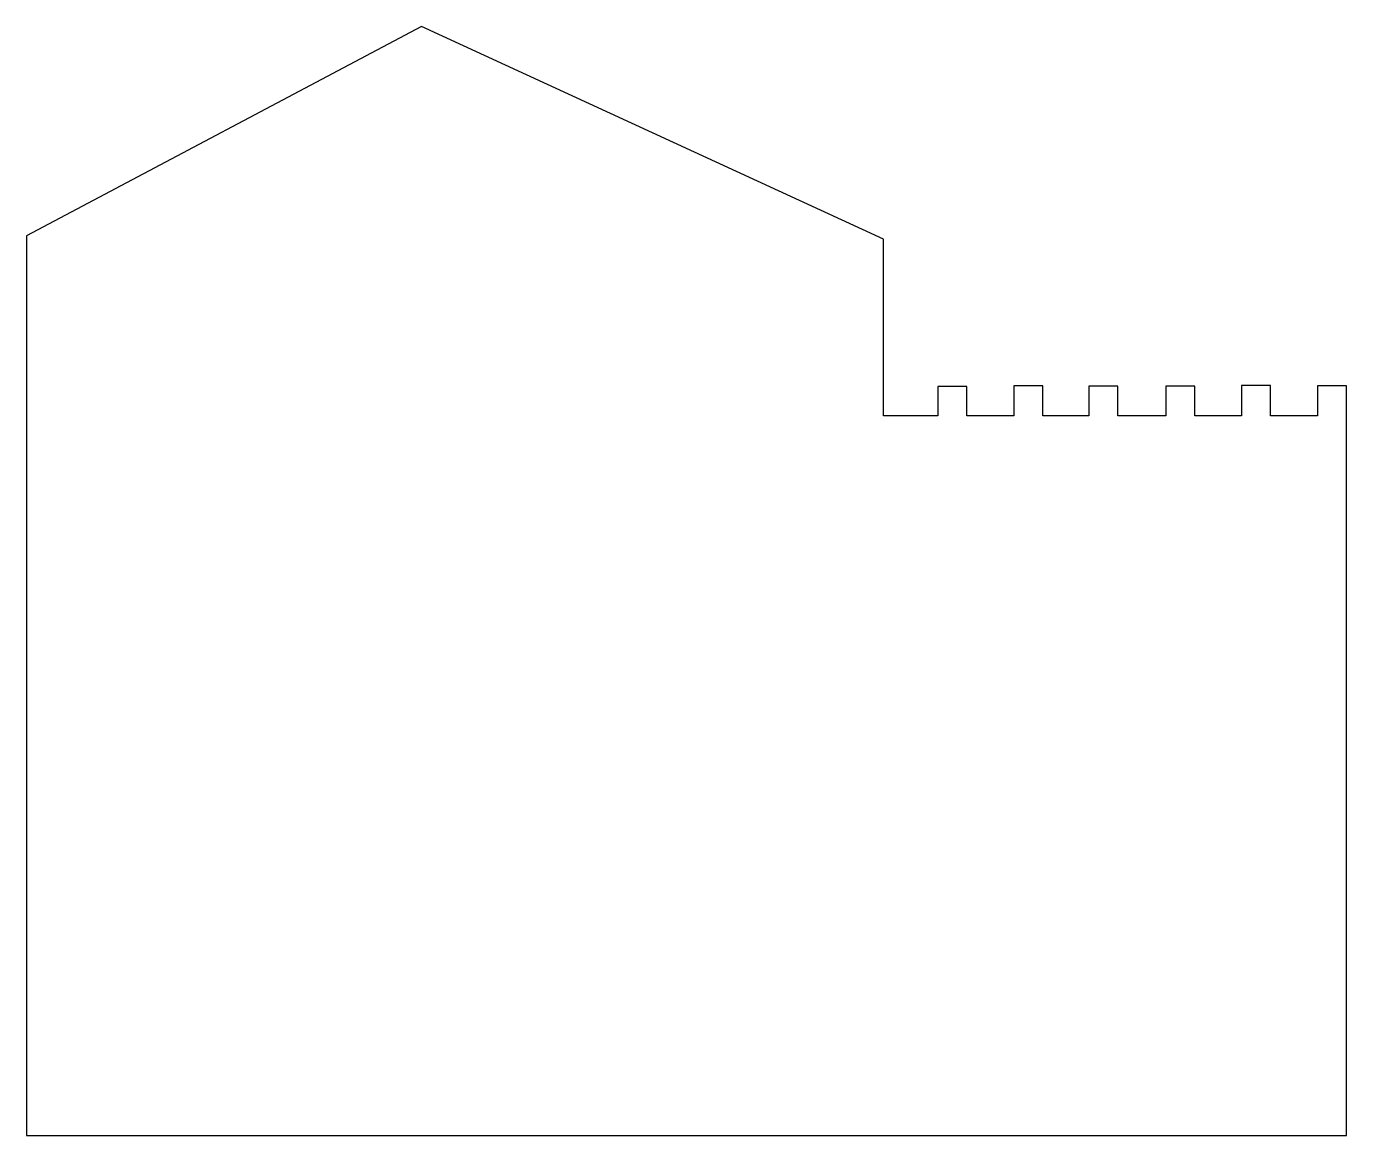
# Model space of a CAD drawing. Extents: x 0 to 224, y -1 to 187.
import ezdxf

# ---------------------------------------------------------------- set-up
doc = ezdxf.new("R2010")
doc.units = 0
doc.layers.get('0').update_dxf_attribs({"linetype": 'CONTINUOUS'})

msp = doc.modelspace()

# ---------------------------------------------------------------- linework, layer by layer
at = {"color": 7}
msp.add_lwpolyline([(210.660544, 120.619983), (210.660544, 125.76941), (205.752417, 125.76941), (205.752417, 120.619983), (197.800806, 120.619983), (197.800806, 125.616163), (192.892962, 125.616163), (192.892962, 120.619983), (184.771735, 120.619983), (184.771735, 125.629427), (179.863609, 125.629427), (179.863609, 120.619983), (172.081895, 120.619983), (172.081895, 125.714376), (167.174051, 125.714376), (167.174051, 120.619983), (159.22244, 120.619983), (159.22244, 125.585401), (154.314313, 125.585401), (154.314313, 120.619983), (145.111329, 120.619983), (145.111329, 150.53441), (66.886666, 186.582372), (0, 151.129898), (0, 120.619983), (0, -1.299735), (223.52, -1.299735), (223.52, 120.499474), (223.52, 120.619983), (223.52, 125.714376), (218.611873, 125.714376), (218.611873, 120.619983), (210.660544, 120.619983)], close=True, dxfattribs=at)

doc.saveas('drawing.dxf')
